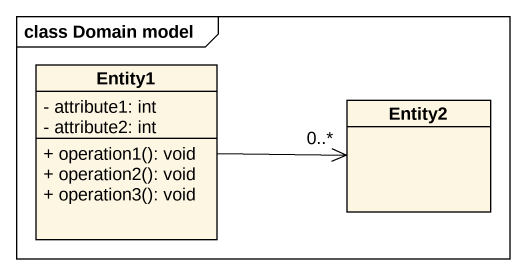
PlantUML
@startuml
mainframe class Domain model
hide circle
hide empty members
skinparam classAttributeIconSize 0
class Entity1 {
  - attribute1: int
  - attribute2: int
  + operation1(): void
  + operation2(): void
  + operation3(): void
}
class Entity2
Entity1 -right-> "0..*" Entity2
@enduml
